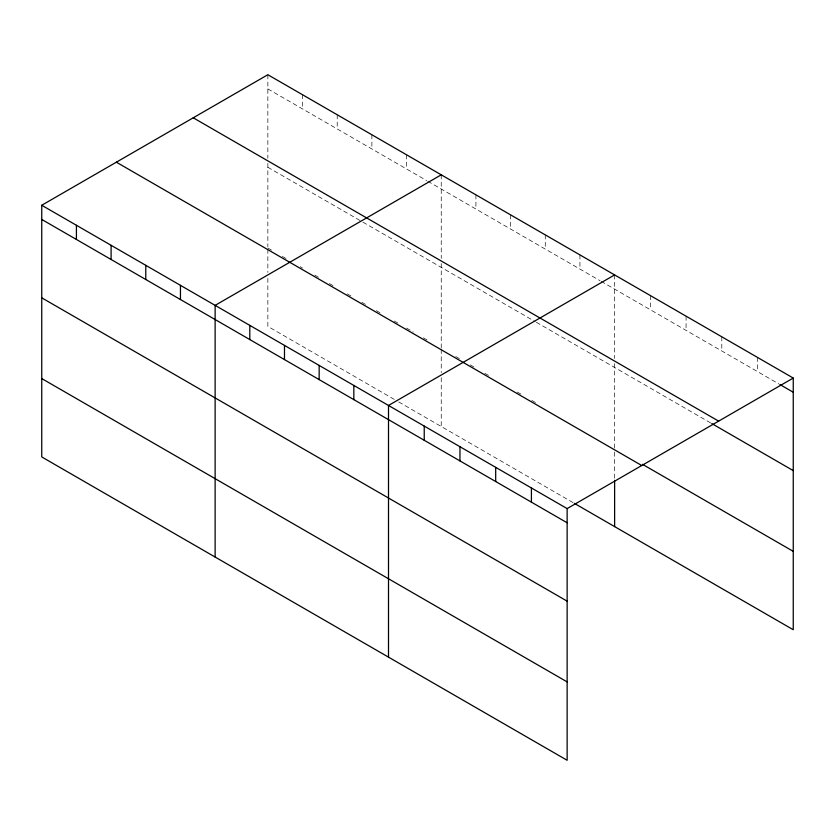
<?xml version="1.0" encoding="UTF-8"?>
<svg xmlns="http://www.w3.org/2000/svg" width="835" height="835" viewBox="0 0 835 835"><rect width="100%" height="100%" fill="white"/><g stroke="black" fill="none" stroke-linecap="round" stroke-linejoin="round"><path stroke-width="0.63" stroke-dasharray="4.17 3.13" d="M267.858 88.907L426.695 180.61M427.812 181.258L600.073 280.717M601.19 281.353L778.731 383.86M267.858 167.282L361.816 221.525M362.943 222.173L535.204 321.632M536.321 322.268L710.637 422.917M267.858 248.026L272.335 250.615M282.397 256.428L286.875 259.007M300.297 266.751L302.541 268.045M314.837 275.153L319.314 277.731M329.387 283.545L333.854 286.134M347.276 293.878L351.754 296.467M361.816 302.28L366.294 304.858M376.366 310.672L380.833 313.25M394.256 321.005L398.733 323.583M406.561 328.103L413.273 331.986M423.345 337.799L427.812 340.377M455.785 356.524L460.252 359.102M470.324 364.916L475.919 368.151M484.864 373.318L489.341 375.896M517.303 392.043L521.781 394.621M531.843 400.435L536.321 403.023M394.256 399.38L267.858 326.401L267.858 277.575M398.733 401.959L573.228 502.701M757.522 357.432L757.522 371.617M721.795 336.808L721.795 350.982M686.067 316.173L686.067 330.357M650.34 295.548L650.34 309.733M614.623 274.924L614.623 358.486M614.623 363.622L614.623 448.228M614.623 452.079L614.623 479.06M579.939 254.905L579.939 269.089M545.265 234.885L545.265 249.07M510.592 214.866L510.592 229.051M475.919 194.847L475.919 209.032M441.235 174.828L441.235 258.391M441.235 263.526L441.235 348.132M441.235 349.416L441.235 372.535M441.235 377.681L441.235 426.497M406.561 154.809L406.561 168.983M371.888 134.779L371.888 148.964M337.215 114.76L337.215 128.945M302.541 94.741L302.541 108.926M267.858 74.722L267.858 158.285M267.858 163.43L267.858 246.722M267.858 249.31L267.858 272.44"/><path stroke-width="1.25" d="M567.142 601.158L567.142 508.598L41.75 205.264L41.75 456.943L567.142 760.278L567.142 601.158L41.75 297.824M574.344 503.348L793.25 629.736L793.25 378.057L267.858 74.722L41.75 205.264M441.235 174.828L215.127 305.37L215.127 557.039M614.623 274.924L388.505 405.466L388.505 657.145M567.142 508.598L793.25 378.057M779.848 384.507L793.25 392.241M193.24 117.808L718.632 421.132M711.754 423.554L793.25 470.616M642.533 464.343L793.25 551.361M116.368 162.188L641.76 465.523M41.75 219.448L567.142 522.783M41.75 378.568L567.142 681.903M614.623 480.344L614.623 526.603M531.415 487.974L531.415 502.159M495.687 467.349L495.687 481.534M459.96 446.725L459.96 460.899M424.232 426.09L424.232 440.275M353.831 385.446L353.831 399.631M319.158 365.427L319.158 379.612M284.484 345.408L284.484 359.593M249.801 325.389L249.801 339.574M180.454 285.351L180.454 299.535M145.781 265.332L145.781 279.516M111.097 245.313L111.097 259.487M76.423 225.293L76.423 239.468"/></g></svg>
